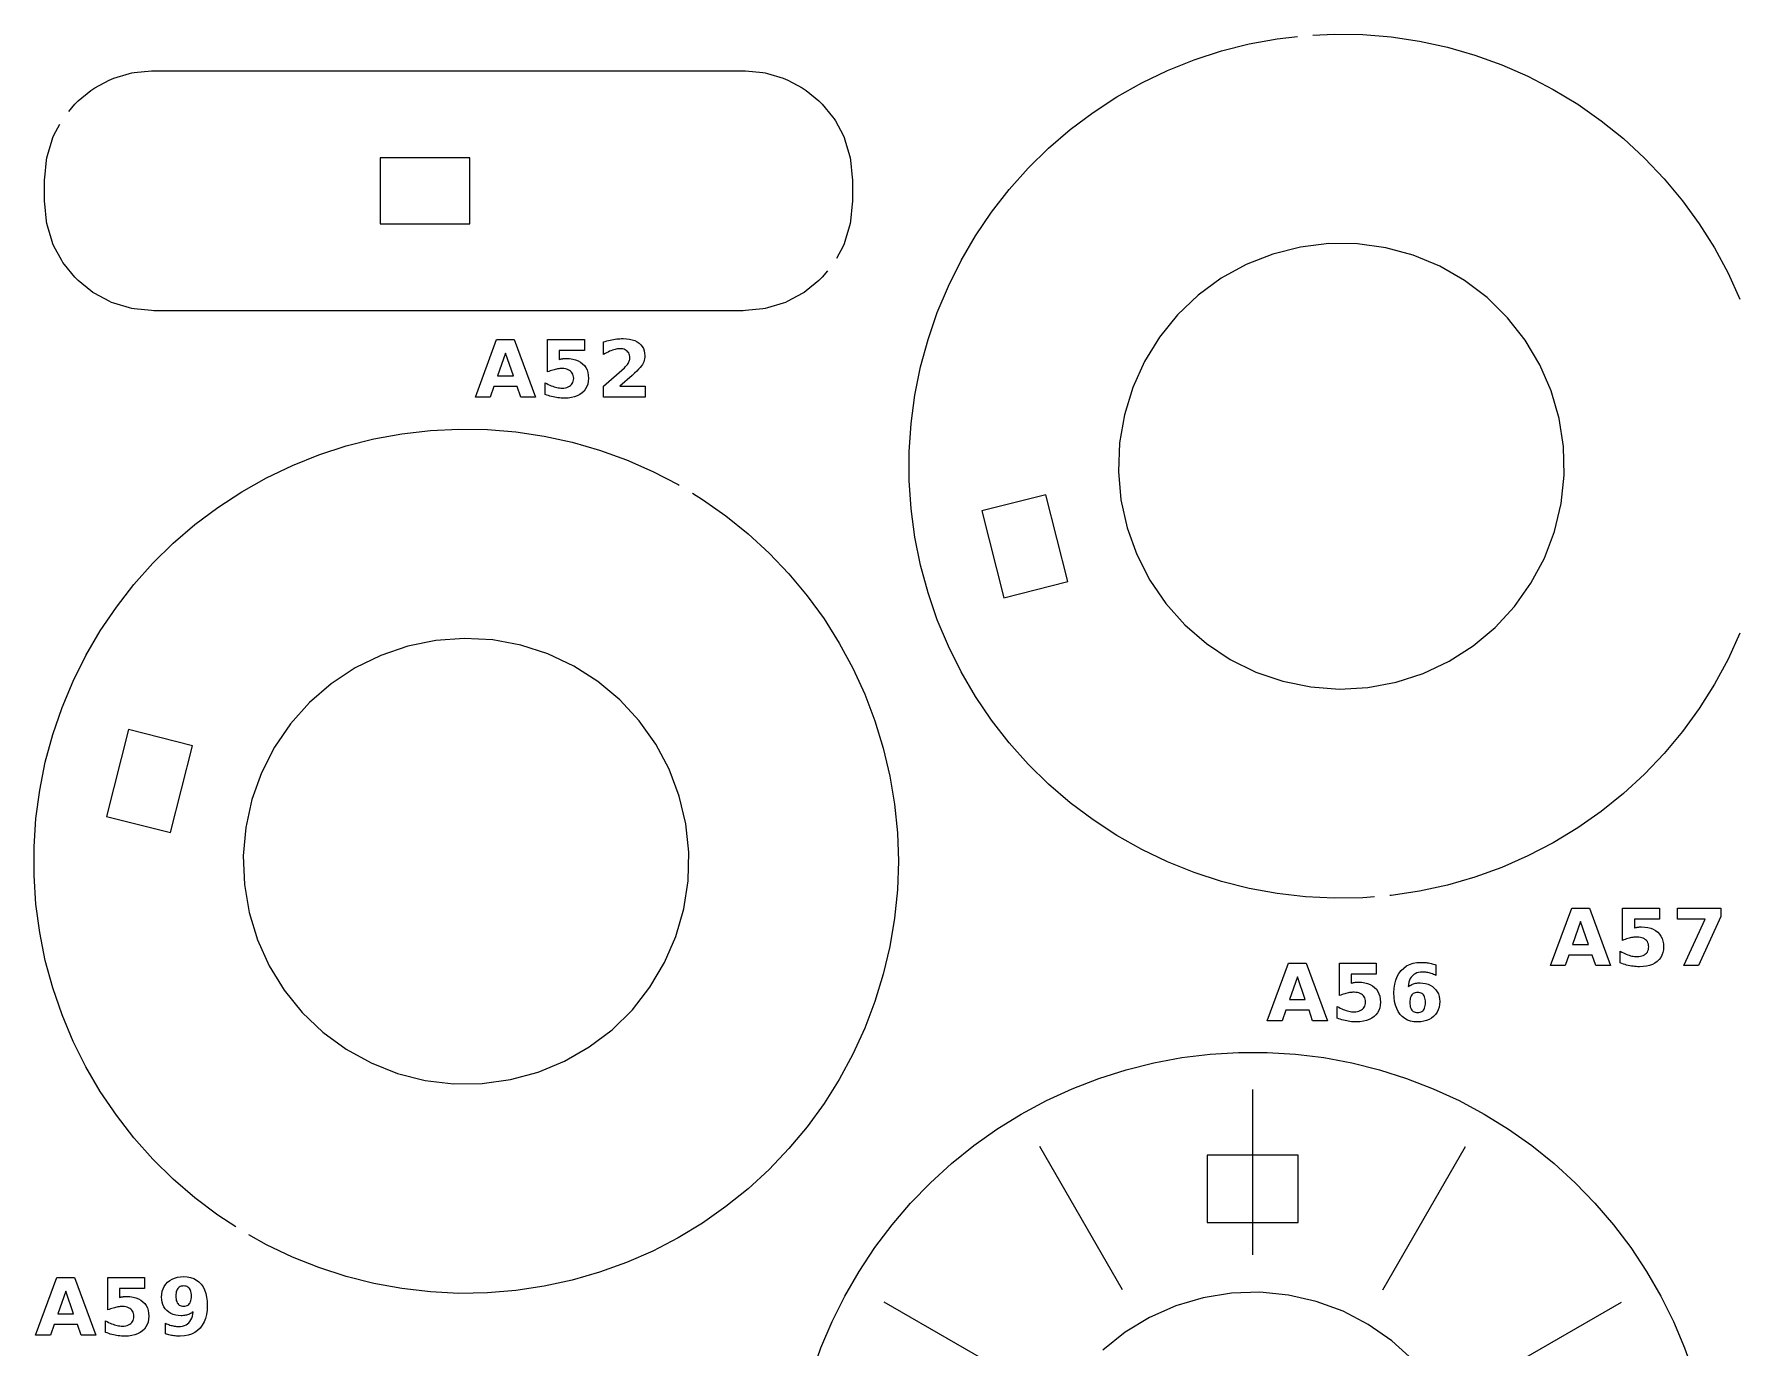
# Model space of a CAD drawing. Header units: millimetres. Extents: x 3 to 297, y 5 to 294.
# Drawn here: x 71.5 to 143.4, y 84.1 to 139.6 of the extents above; entities that cross this region are included whole.
import ezdxf

# ---------------------------------------------------------------- set-up
doc = ezdxf.new("R2010")
doc.units = ezdxf.units.MM
for name, color, linetype in [('CUT', 1, 'CONTINUOUS'), ('ENGRAVE', 5, 'CONTINUOUS'), ('SCORE', 7, 'CONTINUOUS')]:
    doc.layers.add(name, color=color, linetype=linetype)

msp = doc.modelspace()

# ---------------------------------------------------------------- linework, layer by layer
at = {"layer": 'CUT', "color": 1}
for points in [[(128.1477, 103.1417), (127.649, 103.1004), (126.4407, 103.0804), (125.2337, 103.1403), (124.0333, 103.2799), (122.8448, 103.4984), (121.6733, 103.7951), (120.5239, 104.1685), (119.4018, 104.6171), (118.3118, 105.1389), (117.2586, 105.7315), (116.2469, 106.3925), (115.2811, 107.1188), (114.3654, 107.9075), (113.5039, 108.7549), (112.7002, 109.6574), (111.9579, 110.611), (111.2803, 111.6117), (110.6703, 112.6549), (110.1306, 113.7361), (109.6635, 114.8507), (109.2711, 115.9937), (108.9551, 117.1601), (108.7169, 118.3448), (108.5575, 119.5427), (108.4776, 120.7486), (108.4776, 121.957), (108.5575, 123.1629), (108.7169, 124.3608), (108.9551, 125.5455), (109.271, 126.712), (109.6634, 127.855), (110.1305, 128.9695), (110.6702, 130.0508), (111.2802, 131.094), (111.9578, 132.0946), (112.7, 133.0483), (113.5037, 133.9508), (114.3652, 134.7982), (115.2809, 135.5869), (116.2467, 136.3133), (117.2584, 136.9742), (118.3115, 137.5669), (119.4015, 138.0887), (120.5237, 138.5373), (121.673, 138.9107), (122.8445, 139.2074), (124.033, 139.426), (124.8873, 139.5253)], [(125.5346, 139.5805), (126.4404, 139.6255), (127.6487, 139.6055), (128.853, 139.5057), (130.0481, 139.3266), (131.2288, 139.0688), (132.3898, 138.7336), (133.5262, 138.3224), (134.6329, 137.8369), (135.705, 137.2794), (136.738, 136.6523), (137.7273, 135.9582), (138.6686, 135.2003), (139.5577, 134.3819), (140.3908, 133.5064), (141.1642, 132.5778), (141.8745, 131.6002), (142.5186, 130.5777), (143.0938, 129.5149), (143.5975, 128.4164)], [(72.9427, 136.3429), (73.1987, 136.6548), (73.2683, 136.7317), (73.3452, 136.8013), (73.8776, 137.2383), (73.9609, 137.3), (74.0498, 137.3533), (74.6573, 137.678), (74.751, 137.7224), (74.8486, 137.7573), (75.5078, 137.9572), (75.6084, 137.9824), (75.7109, 137.9976), (76.4456, 138.07), (76.5473, 138.075), (101.4527, 138.075), (101.5544, 138.07), (102.2891, 137.9976), (102.3916, 137.9824), (102.4922, 137.9572), (103.1514, 137.7573), (103.249, 137.7224), (103.3427, 137.678), (103.9502, 137.3533), (104.0391, 137.3), (104.1224, 137.2383), (104.6548, 136.8013), (104.7317, 136.7317), (104.8013, 136.6548), (105.2383, 136.1224), (105.3, 136.0391), (105.3533, 135.9502), (105.678, 135.3427), (105.7224, 135.249), (105.7573, 135.1514), (105.9572, 134.4922), (105.9824, 134.3916), (105.9976, 134.2891), (106.07, 133.5544), (106.075, 133.4527), (106.075, 132.5473), (106.07, 132.4456), (105.9976, 131.7109), (105.9824, 131.6084), (105.9572, 131.5078), (105.7573, 130.8486), (105.7224, 130.751), (105.678, 130.6573), (105.3991, 130.1355)], [(105.0191, 129.6105), (104.8013, 129.3452), (104.7317, 129.2683), (104.6548, 129.1987), (104.1224, 128.7617), (104.0391, 128.7), (103.9502, 128.6467), (103.3427, 128.322), (103.249, 128.2776), (103.1514, 128.2427), (102.4922, 128.0428), (102.3916, 128.0176), (102.2891, 128.0024), (101.5544, 127.93), (101.4527, 127.925), (76.5473, 127.925), (76.4456, 127.93), (75.7109, 128.0024), (75.6084, 128.0176), (75.5078, 128.0428), (74.8486, 128.2427), (74.751, 128.2776), (74.6573, 128.322), (74.0498, 128.6467), (73.9609, 128.7), (73.8776, 128.7617), (73.3452, 129.1987), (73.2683, 129.2683), (73.1987, 129.3452), (72.7617, 129.8776), (72.7, 129.9609), (72.6467, 130.0498), (72.322, 130.6573), (72.2776, 130.751), (72.2427, 130.8486), (72.0428, 131.5078), (72.0176, 131.6084), (72.0024, 131.7109), (71.93, 132.4456), (71.925, 132.5473), (71.925, 133.4527), (71.93, 133.5544), (72.0024, 134.2891), (72.0176, 134.3916), (72.0428, 134.4922), (72.2427, 135.1514), (72.2776, 135.249), (72.322, 135.3427), (72.5725, 135.8114)], [(80.0059, 89.1907), (79.2467, 89.6867), (78.2809, 90.4131), (77.3652, 91.2018), (76.5037, 92.0492), (75.7, 92.9517), (74.9578, 93.9054), (74.2802, 94.906), (73.6702, 95.9492), (73.1305, 97.0305), (72.6634, 98.145), (72.271, 99.288), (71.9551, 100.4545), (71.7169, 101.6392), (71.5575, 102.8371), (71.4776, 104.043), (71.4776, 105.2514), (71.5575, 106.4573), (71.7169, 107.6552), (71.9551, 108.8399), (72.2711, 110.0063), (72.6635, 111.1493), (73.1306, 112.2639), (73.6703, 113.3451), (74.2803, 114.3883), (74.9579, 115.389), (75.7002, 116.3426), (76.5039, 117.2451), (77.3654, 118.0925), (78.2811, 118.8812), (79.2469, 119.6075), (80.2586, 120.2685), (81.3118, 120.8611), (82.4018, 121.3829), (83.5239, 121.8315), (84.6733, 122.2049), (85.8448, 122.5016), (87.0333, 122.7201), (88.2337, 122.8597), (89.4407, 122.9196), (90.649, 122.8996), (91.8533, 122.7998), (93.0484, 122.6206), (94.2291, 122.3628), (95.3901, 122.0276), (96.5265, 121.6164), (97.6331, 121.1309), (98.7053, 120.5734), (98.7549, 120.5432)], [(99.3106, 120.2059), (99.7383, 119.9462), (100.7276, 119.2521), (101.6688, 118.4942), (102.5579, 117.6757), (103.391, 116.8003), (104.1643, 115.8717), (104.8747, 114.894), (105.5188, 113.8715), (106.094, 112.8087), (106.5976, 111.7102), (107.0276, 110.5808), (107.3819, 109.4255), (107.6592, 108.2492), (107.8581, 107.0572), (107.9778, 105.8547), (108.0177, 104.6469), (107.9777, 103.4391), (107.858, 102.2366), (107.6591, 101.0446), (107.3819, 99.8683), (107.0275, 98.713), (106.5975, 97.5836), (106.0938, 96.4851), (105.5186, 95.4223), (104.8745, 94.3998), (104.1642, 93.4222), (103.3908, 92.4936), (102.5577, 91.6181), (101.6686, 90.7997), (100.7273, 90.0418), (99.738, 89.3477), (98.705, 88.7206), (97.6329, 88.1631), (96.5262, 87.6776), (95.3898, 87.2664), (94.2288, 86.9312), (93.0481, 86.6734), (91.853, 86.4943), (90.6487, 86.3945), (89.4404, 86.3745), (88.2334, 86.4344), (87.033, 86.574), (85.8445, 86.7926), (84.673, 87.0893), (83.5237, 87.4627), (82.4015, 87.9113), (81.3115, 88.4331), (80.562, 88.8549)], [(143.5976, 114.2898), (143.094, 113.1913), (142.5188, 112.1285), (141.8747, 111.106), (141.1643, 110.1283), (140.391, 109.1997), (139.5579, 108.3243), (138.6688, 107.5058), (137.7276, 106.7479), (136.7383, 106.0538), (135.7053, 105.4266), (134.6331, 104.8691), (133.5265, 104.3836), (132.3901, 103.9724), (131.2291, 103.6372), (130.0484, 103.3794), (128.8533, 103.2002), (128.7954, 103.1954)], [(104.3461, 82.9342), (104.7468, 84.0713), (105.2168, 85.1816), (105.7542, 86.2608), (106.357, 87.3049), (107.0229, 88.3099), (107.7495, 89.2721), (108.5339, 90.1876), (109.3732, 91.0532), (110.2641, 91.8654), (111.2034, 92.6212), (112.1874, 93.3178), (113.2125, 93.9525), (114.2747, 94.5229), (115.3699, 95.0268), (116.4941, 95.4623), (117.643, 95.8278), (118.8123, 96.1218), (119.9974, 96.3434), (121.1938, 96.4915), (122.3972, 96.5658), (123.6028, 96.5658), (124.8062, 96.4915), (126.0026, 96.3434), (127.1877, 96.1218), (128.357, 95.8278), (129.5059, 95.4623), (130.6301, 95.0268), (131.7253, 94.5229), (132.7875, 93.9525), (133.8126, 93.3178), (134.7966, 92.6212), (135.7359, 91.8654), (136.6268, 91.0532), (137.4661, 90.1876), (138.2505, 89.2721), (138.9771, 88.3099), (139.643, 87.3049), (140.2458, 86.2608), (140.7832, 85.1816), (141.2532, 84.0713), (141.6539, 82.9342)], [(129.7703, 83.5567), (128.8763, 84.3686), (127.8858, 85.0596), (126.815, 85.6182), (125.6816, 86.0353), (124.5042, 86.304), (123.3021, 86.42), (122.095, 86.3813), (120.9028, 86.1885), (119.745, 85.8449), (118.6406, 85.3561), (117.6079, 84.73), (116.6637, 83.977)]]:
    msp.add_lwpolyline(points, dxfattribs=at)
for points in [[(89.895, 131.605), (89.895, 134.395), (86.105, 134.395), (86.105, 131.605), (89.895, 131.605)], [(129.0564, 112.2165), (130.2058, 112.5874), (131.2982, 113.1022), (132.3159, 113.7525), (133.2421, 114.5276), (134.0615, 115.4148), (134.7608, 116.3994), (135.3284, 117.4654), (135.755, 118.5953), (136.0337, 119.7704), (136.1598, 120.9715), (136.1313, 122.1789), (135.9486, 123.3727), (135.6147, 124.5333), (135.1352, 125.6417), (134.5178, 126.6797), (133.7728, 127.6303), (132.9124, 128.4777), (131.9506, 129.2082), (130.9034, 129.8097), (129.7878, 130.2723), (128.6222, 130.5885), (127.4258, 130.753), (126.2181, 130.7632), (125.0191, 130.6189), (123.8483, 130.3224), (122.7251, 129.8786), (121.6678, 129.2949), (120.6939, 128.5807), (119.8193, 127.7479), (119.0584, 126.81), (118.4236, 125.7826), (117.9255, 124.6824), (117.5721, 123.5275), (117.3693, 122.337), (117.3205, 121.1303), (117.4263, 119.9272), (117.6851, 118.7476), (118.0926, 117.6107), (118.6422, 116.5353), (119.3248, 115.539), (120.1291, 114.6381), (121.0421, 113.8475), (122.0487, 113.1802), (123.1323, 112.647), (124.2753, 112.2568), (125.4587, 112.016), (126.6632, 111.9284), (127.8691, 111.9957), (129.0564, 112.2165)], [(114.2521, 120.1446), (111.5475, 119.4597), (112.4779, 115.7857), (115.1825, 116.4706), (114.2521, 120.1446)], [(89.6632, 114.0716), (88.4587, 113.984), (87.2753, 113.7432), (86.1323, 113.353), (85.0487, 112.8198), (84.0421, 112.1525), (83.1291, 111.3619), (82.3248, 110.461), (81.6422, 109.4647), (81.0926, 108.3893), (80.6851, 107.2524), (80.4263, 106.0728), (80.3205, 104.8697), (80.3693, 103.663), (80.5721, 102.4725), (80.9255, 101.3176), (81.4236, 100.2174), (82.0584, 99.19), (82.8193, 98.2521), (83.6939, 97.4193), (84.6678, 96.7051), (85.7251, 96.1214), (86.8483, 95.6776), (88.0191, 95.3811), (89.2181, 95.2368), (90.4258, 95.247), (91.6222, 95.4115), (92.7878, 95.7277), (93.9034, 96.1903), (94.9506, 96.7918), (95.9124, 97.5223), (96.7728, 98.3697), (97.5178, 99.3203), (98.1352, 100.3583), (98.6147, 101.4667), (98.9486, 102.6273), (99.1313, 103.8211), (99.1598, 105.0285), (99.0337, 106.2296), (98.755, 107.4047), (98.3284, 108.5346), (97.7608, 109.6006), (97.0615, 110.5852), (96.2421, 111.4724), (95.3159, 112.2475), (94.2982, 112.8978), (93.2058, 113.4126), (92.0564, 113.7835), (90.8691, 114.0043), (89.6632, 114.0716)], [(78.1825, 109.5294), (75.4779, 110.2143), (74.5475, 106.5403), (77.2521, 105.8554), (78.1825, 109.5294)], [(121.075, 89.375), (124.925, 89.375), (124.925, 92.225), (121.075, 92.225), (121.075, 89.375)]]:
    msp.add_lwpolyline(points, close=True, dxfattribs=at)
at = {"layer": 'ENGRAVE', "color": 5}
for points in [[(90.1347, 124.2733), (91.0347, 126.7033), (91.7818, 126.7033), (92.6819, 124.2733), (92.052, 124.2733), (91.899, 124.716), (90.9192, 124.716), (90.7646, 124.2733), (90.1347, 124.2733)], [(94.7423, 126.7033), (94.7423, 126.2427), (93.6844, 126.2427), (93.6844, 125.8667), (93.7082, 125.873), (93.7322, 125.8787), (93.7562, 125.884), (93.7802, 125.8888), (93.8043, 125.893), (93.8284, 125.8968), (93.8527, 125.9), (93.8773, 125.9027), (93.9022, 125.9048), (93.9275, 125.9062), (93.9531, 125.9071), (93.9789, 125.9074), (94.1216, 125.9012), (94.2533, 125.8827), (94.3741, 125.8519), (94.4839, 125.8087), (94.5827, 125.7531), (94.6707, 125.6852), (94.7463, 125.6063), (94.8081, 125.5177), (94.8562, 125.4193), (94.8906, 125.3112), (94.9112, 125.1934), (94.9181, 125.0659), (94.9106, 124.9394), (94.8881, 124.8223), (94.8507, 124.7148), (94.7984, 124.6167), (94.731, 124.5281), (94.6487, 124.4491), (94.5531, 124.3809), (94.4459, 124.3252), (94.3271, 124.2818), (94.1966, 124.2509), (94.0545, 124.2323), (93.9008, 124.2261), (93.832, 124.2272), (93.7635, 124.2305), (93.6951, 124.236), (93.627, 124.2438), (93.5591, 124.2538), (93.4915, 124.266), (93.424, 124.2804), (93.3567, 124.2972), (93.2895, 124.3162), (93.2224, 124.3376), (93.1554, 124.3612), (93.0887, 124.3872), (93.0887, 124.8804), (93.1543, 124.844), (93.2188, 124.8108), (93.2821, 124.7807), (93.3444, 124.7538), (93.4055, 124.7301), (93.4654, 124.7095), (93.5243, 124.6921), (93.582, 124.6778), (93.6386, 124.6668), (93.694, 124.6588), (93.7483, 124.6541), (93.8015, 124.6525), (93.8748, 124.6556), (93.9427, 124.6649), (94.0052, 124.6804), (94.0623, 124.7021), (94.1141, 124.7299), (94.1604, 124.764), (94.2005, 124.8034), (94.2332, 124.8471), (94.2587, 124.8952), (94.2769, 124.9477), (94.2878, 125.0046), (94.2914, 125.0659), (94.2878, 125.1277), (94.2769, 125.1849), (94.2587, 125.2376), (94.2332, 125.2858), (94.2005, 125.3295), (94.1604, 125.3687), (94.1141, 125.4025), (94.0623, 125.4301), (94.0052, 125.4517), (93.9427, 125.467), (93.8748, 125.4763), (93.8015, 125.4793), (93.756, 125.4784), (93.7095, 125.4754), (93.662, 125.4706), (93.6135, 125.4638), (93.564, 125.455), (93.5135, 125.4443), (93.4618, 125.4316), (93.4089, 125.4168), (93.3548, 125.3998), (93.2993, 125.3807), (93.2426, 125.3595), (93.1847, 125.3361), (93.1847, 126.7033), (94.7423, 126.7033)], [(97.3138, 124.2733), (95.5478, 124.2733), (95.5478, 124.7339), (96.4349, 125.5168), (96.4728, 125.5524), (96.5072, 125.5878), (96.5382, 125.623), (96.5658, 125.6578), (96.5899, 125.6924), (96.6107, 125.7267), (96.6281, 125.7611), (96.6423, 125.796), (96.6534, 125.8313), (96.6613, 125.8671), (96.666, 125.9033), (96.6676, 125.9399), (96.6644, 125.9951), (96.6549, 126.0465), (96.6389, 126.0942), (96.6166, 126.1382), (96.5879, 126.1784), (96.5529, 126.215), (96.5125, 126.2468), (96.468, 126.2729), (96.4192, 126.2931), (96.3662, 126.3076), (96.3091, 126.3163), (96.2477, 126.3192), (96.1981, 126.3174), (96.147, 126.3122), (96.0943, 126.3035), (96.0401, 126.2913), (95.9843, 126.2757), (95.9271, 126.2565), (95.8683, 126.2339), (95.8082, 126.208), (95.7468, 126.1786), (95.684, 126.1458), (95.6199, 126.1097), (95.5543, 126.0702), (95.5543, 126.604), (95.6247, 126.6264), (95.6949, 126.647), (95.7647, 126.6657), (95.8343, 126.6825), (95.9036, 126.6975), (95.9726, 126.7106), (96.0413, 126.7218), (96.1095, 126.731), (96.1773, 126.7381), (96.2446, 126.7432), (96.3115, 126.7462), (96.3779, 126.7472), (96.5179, 126.7419), (96.6471, 126.7259), (96.7655, 126.6992), (96.8731, 126.6619), (96.9698, 126.6139), (97.0558, 126.5552), (97.1297, 126.487), (97.1901, 126.4103), (97.2371, 126.3253), (97.2706, 126.2318), (97.2908, 126.13), (97.2975, 126.0197), (97.2947, 125.9543), (97.2861, 125.8903), (97.2719, 125.8278), (97.2519, 125.7669), (97.2263, 125.7074), (97.195, 125.6494), (97.1545, 125.589), (97.1015, 125.522), (97.0359, 125.4486), (96.9577, 125.3687), (96.867, 125.2824), (96.7637, 125.1896), (96.2444, 124.7339), (97.3138, 124.7339), (97.3138, 124.2733)], [(91.0754, 125.1668), (91.7411, 125.1668), (91.4091, 126.1336), (91.0754, 125.1668)], [(135.5833, 100.2346), (136.4833, 102.6647), (137.2304, 102.6647), (138.1305, 100.2346), (137.5006, 100.2346), (137.3476, 100.6774), (136.3678, 100.6774), (136.2131, 100.2346), (135.5833, 100.2346)], [(140.1909, 102.6647), (140.1909, 102.204), (139.1329, 102.204), (139.1329, 101.8281), (139.1568, 101.8343), (139.1808, 101.8401), (139.2048, 101.8454), (139.2288, 101.8501), (139.2529, 101.8544), (139.277, 101.8582), (139.3013, 101.8614), (139.3259, 101.8641), (139.3508, 101.8661), (139.3761, 101.8676), (139.4016, 101.8685), (139.4275, 101.8688), (139.5702, 101.8626), (139.7019, 101.8441), (139.8226, 101.8132), (139.9324, 101.77), (140.0313, 101.7145), (140.1193, 101.6466), (140.1949, 101.5677), (140.2567, 101.479), (140.3048, 101.3807), (140.3392, 101.2726), (140.3598, 101.1548), (140.3667, 101.0273), (140.3592, 100.9007), (140.3367, 100.7837), (140.2993, 100.6761), (140.2469, 100.5781), (140.1796, 100.4895), (140.0973, 100.4104), (140.0017, 100.3423), (139.8945, 100.2865), (139.7756, 100.2432), (139.6452, 100.2122), (139.5031, 100.1936), (139.3494, 100.1874), (139.2806, 100.1886), (139.2121, 100.1919), (139.1437, 100.1974), (139.0756, 100.2052), (139.0077, 100.2151), (138.9401, 100.2273), (138.8726, 100.2418), (138.8052, 100.2585), (138.738, 100.2776), (138.671, 100.2989), (138.604, 100.3226), (138.5372, 100.3486), (138.5372, 100.8417), (138.6029, 100.8053), (138.6673, 100.7721), (138.7307, 100.7421), (138.7929, 100.7152), (138.854, 100.6914), (138.914, 100.6708), (138.9729, 100.6534), (139.0306, 100.6392), (139.0872, 100.6281), (139.1426, 100.6202), (139.1969, 100.6155), (139.2501, 100.6139), (139.3234, 100.617), (139.3913, 100.6263), (139.4538, 100.6418), (139.5109, 100.6634), (139.5626, 100.6913), (139.609, 100.7254), (139.649, 100.7647), (139.6818, 100.8085), (139.7073, 100.8566), (139.7255, 100.9091), (139.7364, 100.966), (139.74, 101.0273), (139.7364, 101.089), (139.7255, 101.1463), (139.7073, 101.199), (139.6818, 101.2472), (139.649, 101.2909), (139.609, 101.33), (139.5626, 101.3638), (139.5109, 101.3915), (139.4538, 101.413), (139.3913, 101.4284), (139.3234, 101.4376), (139.2501, 101.4407), (139.2046, 101.4397), (139.1581, 101.4368), (139.1106, 101.432), (139.062, 101.4251), (139.0125, 101.4164), (138.962, 101.4057), (138.9104, 101.393), (138.8575, 101.3781), (138.8033, 101.3612), (138.7479, 101.3421), (138.6912, 101.3208), (138.6333, 101.2975), (138.6333, 102.6647), (140.1909, 102.6647)], [(142.7868, 102.3115), (141.8395, 100.2346), (141.2292, 100.2346), (142.126, 102.204), (140.9557, 102.204), (140.9557, 102.6647), (142.7868, 102.6647), (142.7868, 102.3115)], [(136.524, 101.1282), (137.1897, 101.1282), (136.8577, 102.095), (136.524, 101.1282)], [(123.6136, 97.8998), (124.5137, 100.3298), (125.2608, 100.3298), (126.1608, 97.8998), (125.531, 97.8998), (125.378, 98.3425), (124.3981, 98.3425), (124.2435, 97.8998), (123.6136, 97.8998)], [(128.2213, 100.3298), (128.2213, 99.8692), (127.1633, 99.8692), (127.1633, 99.4933), (127.1872, 99.4995), (127.2111, 99.5053), (127.2351, 99.5105), (127.2592, 99.5153), (127.2832, 99.5196), (127.3074, 99.5234), (127.3317, 99.5266), (127.3563, 99.5292), (127.3812, 99.5313), (127.4065, 99.5328), (127.432, 99.5336), (127.4579, 99.5339), (127.6006, 99.5278), (127.7323, 99.5093), (127.853, 99.4784), (127.9628, 99.4352), (128.0617, 99.3797), (128.1496, 99.3118), (128.2252, 99.2329), (128.2871, 99.1442), (128.3352, 99.0459), (128.3696, 98.9378), (128.3902, 98.82), (128.397, 98.6925), (128.3896, 98.5659), (128.3671, 98.4489), (128.3297, 98.3413), (128.2773, 98.2433), (128.21, 98.1547), (128.1277, 98.0756), (128.0321, 98.0075), (127.9249, 97.9517), (127.806, 97.9084), (127.6756, 97.8774), (127.5335, 97.8588), (127.3798, 97.8526), (127.311, 97.8537), (127.2424, 97.8571), (127.1741, 97.8626), (127.106, 97.8703), (127.0381, 97.8803), (126.9704, 97.8925), (126.903, 97.9069), (126.8356, 97.9237), (126.7684, 97.9428), (126.7013, 97.9641), (126.6344, 97.9878), (126.5676, 98.0138), (126.5676, 98.5069), (126.6332, 98.4705), (126.6977, 98.4373), (126.7611, 98.4072), (126.8233, 98.3803), (126.8844, 98.3566), (126.9444, 98.336), (127.0032, 98.3186), (127.061, 98.3044), (127.1175, 98.2933), (127.173, 98.2854), (127.2273, 98.2806), (127.2805, 98.2791), (127.3538, 98.2822), (127.4217, 98.2914), (127.4842, 98.3069), (127.5413, 98.3286), (127.593, 98.3565), (127.6394, 98.3905), (127.6794, 98.4299), (127.7122, 98.4736), (127.7377, 98.5218), (127.7559, 98.5743), (127.7668, 98.6312), (127.7704, 98.6925), (127.7668, 98.7542), (127.7559, 98.8115), (127.7377, 98.8642), (127.7122, 98.9124), (127.6794, 98.9561), (127.6394, 98.9952), (127.593, 99.029), (127.5413, 99.0567), (127.4842, 99.0782), (127.4217, 99.0936), (127.3538, 99.1028), (127.2805, 99.1059), (127.235, 99.1049), (127.1885, 99.102), (127.1409, 99.0971), (127.0924, 99.0903), (127.0429, 99.0816), (126.9924, 99.0709), (126.9408, 99.0582), (126.8879, 99.0433), (126.8337, 99.0263), (126.7783, 99.0072), (126.7216, 98.986), (126.6636, 98.9627), (126.6636, 100.3298), (128.2213, 100.3298)], [(130.6428, 99.8617), (130.5938, 99.8808), (130.5457, 99.8978), (130.4986, 99.9127), (130.4526, 99.9254), (130.4072, 99.9361), (130.3622, 99.9448), (130.3175, 99.9516), (130.2732, 99.9565), (130.2292, 99.9594), (130.1856, 99.9604), (130.0958, 99.9561), (130.0128, 99.9431), (129.9366, 99.9215), (129.8674, 99.8913), (129.805, 99.8524), (129.7494, 99.8049), (129.701, 99.7489), (129.6597, 99.6846), (129.6257, 99.6119), (129.599, 99.5308), (129.5795, 99.4413), (129.5672, 99.3435), (129.6035, 99.369), (129.6408, 99.3922), (129.6791, 99.4133), (129.7183, 99.4321), (129.7586, 99.4487), (129.7999, 99.4631), (129.8423, 99.4753), (129.886, 99.4853), (129.9309, 99.493), (129.9771, 99.4986), (130.0246, 99.5019), (130.0733, 99.503), (130.1936, 99.497), (130.3058, 99.4788), (130.4101, 99.4485), (130.5063, 99.4061), (130.5945, 99.3516), (130.6747, 99.2849), (130.7446, 99.2085), (130.8018, 99.1245), (130.8462, 99.033), (130.878, 98.9341), (130.8971, 98.8276), (130.9034, 98.7136), (130.8963, 98.5877), (130.875, 98.4705), (130.8395, 98.3619), (130.7898, 98.2619), (130.726, 98.1705), (130.6479, 98.0878), (130.5579, 98.016), (130.4582, 97.9572), (130.3488, 97.9114), (130.2298, 97.8788), (130.1011, 97.8592), (129.9627, 97.8526), (129.8107, 97.8615), (129.6707, 97.8882), (129.5425, 97.9326), (129.4263, 97.9948), (129.3219, 98.0747), (129.2294, 98.1724), (129.1501, 98.2865), (129.0852, 98.4154), (129.0347, 98.5592), (128.9987, 98.7179), (128.977, 98.8914), (128.9698, 99.0798), (128.9783, 99.2734), (129.0036, 99.4527), (129.0457, 99.6176), (129.1047, 99.7681), (129.1806, 99.9044), (129.2734, 100.0263), (129.3808, 100.1315), (129.5008, 100.2175), (129.6333, 100.2845), (129.7783, 100.3323), (129.9358, 100.361), (130.1059, 100.3705), (130.1615, 100.3698), (130.2166, 100.3676), (130.2711, 100.364), (130.3251, 100.359), (130.3785, 100.3524), (130.4314, 100.3445), (130.4839, 100.3351), (130.5363, 100.3242), (130.5885, 100.3119), (130.6405, 100.2982), (130.6923, 100.283), (130.7439, 100.2664), (130.7439, 99.8171), (130.6929, 99.8405), (130.6428, 99.8617)], [(124.5544, 98.7934), (125.2201, 98.7934), (124.8881, 99.7602), (124.5544, 98.7934)], [(129.8253, 99.0727), (129.7865, 99.052), (129.7523, 99.0253), (129.7226, 98.9928), (129.6975, 98.9543), (129.6769, 98.9098), (129.6609, 98.8595), (129.6495, 98.8032), (129.6427, 98.741), (129.6404, 98.6729), (129.6427, 98.6048), (129.6495, 98.5426), (129.6609, 98.4864), (129.6769, 98.436), (129.6975, 98.3916), (129.7226, 98.3531), (129.7523, 98.3205), (129.7865, 98.2939), (129.8253, 98.2732), (129.8687, 98.2584), (129.9167, 98.2495), (129.9692, 98.2465), (130.0222, 98.2495), (130.0705, 98.2584), (130.1142, 98.2732), (130.1533, 98.2939), (130.1877, 98.3205), (130.2174, 98.3531), (130.2425, 98.3916), (130.263, 98.436), (130.279, 98.4864), (130.2904, 98.5426), (130.2973, 98.6048), (130.2996, 98.6729), (130.2973, 98.741), (130.2904, 98.8032), (130.279, 98.8595), (130.263, 98.9098), (130.2425, 98.9543), (130.2174, 98.9928), (130.1877, 99.0253), (130.1533, 99.052), (130.1142, 99.0727), (130.0705, 99.0875), (130.0222, 99.0964), (129.9692, 99.0994), (129.9167, 99.0964), (129.8687, 99.0875), (129.8253, 99.0727)], [(71.5466, 84.6106), (72.4467, 87.0406), (73.1938, 87.0406), (74.0938, 84.6106), (73.4639, 84.6106), (73.311, 85.0533), (72.3311, 85.0533), (72.1765, 84.6106), (71.5466, 84.6106)], [(76.1542, 87.0406), (76.1542, 86.58), (75.0963, 86.58), (75.0963, 86.2041), (75.1202, 86.2103), (75.1441, 86.2161), (75.1681, 86.2214), (75.1921, 86.2261), (75.2162, 86.2304), (75.2403, 86.2342), (75.2646, 86.2374), (75.2893, 86.24), (75.3142, 86.2421), (75.3394, 86.2436), (75.365, 86.2445), (75.3909, 86.2448), (75.5335, 86.2386), (75.6652, 86.2201), (75.786, 86.1892), (75.8958, 86.146), (75.9947, 86.0905), (76.0826, 86.0226), (76.1582, 85.9437), (76.2201, 85.855), (76.2682, 85.7567), (76.3025, 85.6486), (76.3232, 85.5308), (76.33, 85.4033), (76.3225, 85.2767), (76.3001, 85.1597), (76.2627, 85.0521), (76.2103, 84.9541), (76.143, 84.8655), (76.0607, 84.7864), (75.9651, 84.7183), (75.8578, 84.6625), (75.739, 84.6192), (75.6085, 84.5882), (75.4665, 84.5696), (75.3128, 84.5634), (75.244, 84.5645), (75.1754, 84.5679), (75.1071, 84.5734), (75.039, 84.5812), (74.9711, 84.5911), (74.9034, 84.6033), (74.836, 84.6178), (74.7686, 84.6345), (74.7014, 84.6536), (74.6343, 84.6749), (74.5674, 84.6986), (74.5006, 84.7246), (74.5006, 85.2177), (74.5662, 85.1813), (74.6307, 85.1481), (74.6941, 85.118), (74.7563, 85.0911), (74.8174, 85.0674), (74.8774, 85.0468), (74.9362, 85.0294), (74.9939, 85.0152), (75.0505, 85.0041), (75.106, 84.9962), (75.1603, 84.9915), (75.2135, 84.9899), (75.2868, 84.993), (75.3546, 85.0023), (75.4171, 85.0177), (75.4743, 85.0394), (75.526, 85.0673), (75.5724, 85.1014), (75.6124, 85.1407), (75.6452, 85.1845), (75.6706, 85.2326), (75.6888, 85.2851), (75.6998, 85.342), (75.7034, 85.4033), (75.6998, 85.465), (75.6888, 85.5223), (75.6706, 85.575), (75.6452, 85.6232), (75.6124, 85.6669), (75.5724, 85.706), (75.526, 85.7398), (75.4743, 85.7675), (75.4171, 85.789), (75.3546, 85.8044), (75.2868, 85.8136), (75.2135, 85.8167), (75.168, 85.8157), (75.1214, 85.8128), (75.0739, 85.8079), (75.0254, 85.8011), (74.9759, 85.7924), (74.9254, 85.7817), (74.8738, 85.769), (74.8209, 85.7541), (74.7667, 85.7371), (74.7113, 85.718), (74.6546, 85.6968), (74.5966, 85.6735), (74.5966, 87.0406), (76.1542, 87.0406)], [(77.1281, 85.0708), (77.1763, 85.0523), (77.2236, 85.0358), (77.2703, 85.0212), (77.3162, 85.0086), (77.3617, 84.9979), (77.407, 84.9891), (77.4521, 84.9823), (77.4971, 84.9775), (77.5418, 84.9746), (77.5864, 84.9736), (77.6763, 84.9779), (77.7593, 84.9909), (77.8354, 85.0125), (77.9047, 85.0427), (77.9671, 85.0815), (78.0226, 85.129), (78.0711, 85.185), (78.1125, 85.2494), (78.1467, 85.3221), (78.1738, 85.4032), (78.1937, 85.4926), (78.2065, 85.5905), (78.1692, 85.5645), (78.1311, 85.5407), (78.0922, 85.5192), (78.0524, 85.5), (78.0119, 85.4831), (77.9705, 85.4684), (77.9282, 85.456), (77.8846, 85.4458), (77.8399, 85.4379), (77.794, 85.4322), (77.747, 85.4288), (77.6987, 85.4277), (77.5785, 85.4337), (77.4662, 85.4518), (77.362, 85.482), (77.2658, 85.5243), (77.1775, 85.5786), (77.0973, 85.645), (77.0274, 85.7212), (76.9703, 85.8051), (76.9258, 85.8966), (76.894, 85.9958), (76.875, 86.1026), (76.8686, 86.2171), (76.8757, 86.3435), (76.8969, 86.4612), (76.9323, 86.5703), (76.9818, 86.6706), (77.0455, 86.7623), (77.1234, 86.8453), (77.2131, 86.9174), (77.3124, 86.9764), (77.4214, 87.0223), (77.54, 87.0551), (77.6683, 87.0748), (77.8061, 87.0813), (77.9586, 87.0724), (78.0991, 87.0457), (78.2277, 87.0012), (78.3443, 86.9388), (78.449, 86.8587), (78.5418, 86.7607), (78.6214, 86.6465), (78.6865, 86.5175), (78.7371, 86.3737), (78.7733, 86.2153), (78.795, 86.0421), (78.8022, 85.8541), (78.7938, 85.6606), (78.7684, 85.4813), (78.7261, 85.3164), (78.667, 85.1658), (78.5909, 85.0296), (78.4979, 84.9077), (78.3901, 84.8025), (78.2698, 84.7164), (78.1369, 84.6495), (77.9915, 84.6017), (77.8335, 84.573), (77.6629, 84.5634), (77.6063, 84.5641), (77.5506, 84.5662), (77.4957, 84.5697), (77.4415, 84.5746), (77.3882, 84.581), (77.3358, 84.5887), (77.2839, 84.5978), (77.2323, 84.6083), (77.1811, 84.6202), (77.1303, 84.6335), (77.0799, 84.6482), (77.0298, 84.6643), (77.0298, 85.1136), (77.0793, 85.0912), (77.1281, 85.0708)], [(72.4874, 85.5042), (73.1531, 85.5042), (72.821, 86.471), (72.4874, 85.5042)], [(77.9469, 85.8612), (77.9859, 85.882), (78.0203, 85.9086), (78.0503, 85.9412), (78.0756, 85.9797), (78.0964, 86.0241), (78.1125, 86.0745), (78.1241, 86.1307), (78.131, 86.1929), (78.1333, 86.261), (78.131, 86.3287), (78.1241, 86.3905), (78.1125, 86.4466), (78.0964, 86.4968), (78.0756, 86.5413), (78.0503, 86.58), (78.0203, 86.6129), (77.9859, 86.6397), (77.9469, 86.6606), (77.9034, 86.6755), (77.8554, 86.6845), (77.8029, 86.6875), (77.7503, 86.6845), (77.7023, 86.6755), (77.6588, 86.6606), (77.6199, 86.6397), (77.5854, 86.6129), (77.5555, 86.58), (77.5301, 86.5413), (77.5094, 86.4968), (77.4932, 86.4466), (77.4817, 86.3905), (77.4748, 86.3287), (77.4725, 86.261), (77.4748, 86.1929), (77.4817, 86.1307), (77.4932, 86.0745), (77.5094, 86.0241), (77.5301, 85.9797), (77.5555, 85.9412), (77.5854, 85.9086), (77.6199, 85.882), (77.6588, 85.8612), (77.7023, 85.8464), (77.7503, 85.8376), (77.8029, 85.8346), (77.8554, 85.8376), (77.9034, 85.8464), (77.9469, 85.8612)]]:
    msp.add_lwpolyline(points, close=True, dxfattribs=at)
at = {"layer": 'SCORE', "color": 7}
for points in [[(123, 88), (123, 95)], [(117.5, 86.5263), (114, 92.5885)], [(128.5, 86.5263), (132, 92.5885)], [(113.4737, 82.5), (107.4115, 86)], [(132.5263, 82.5), (138.5885, 86)]]:
    msp.add_lwpolyline(points, dxfattribs=at)

doc.saveas('drawing.dxf')
